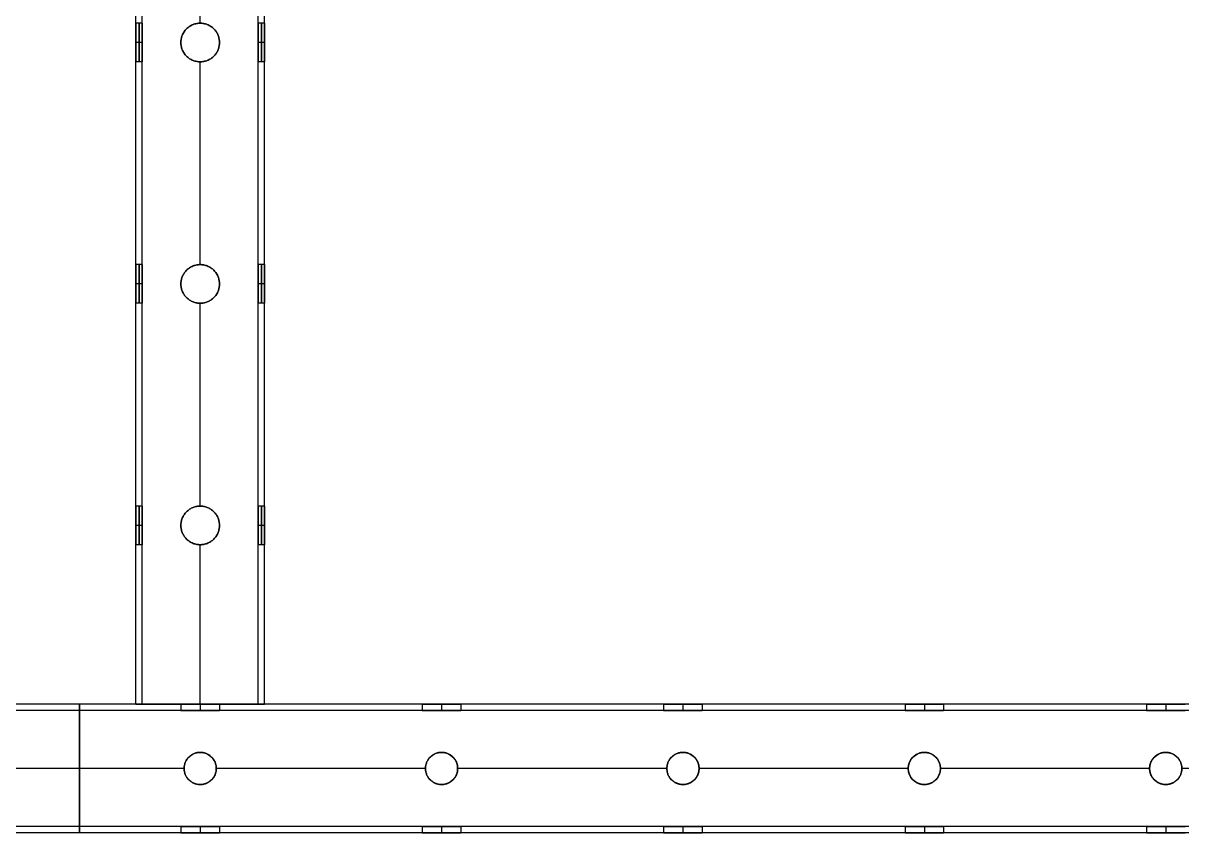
# Model space of a CAD drawing. Header units: millimetres. Extents: x 1279 to 9834, y -699 to 998.
# Drawn here: x 6996 to 7356, y -605.7 to -354.2 of the extents above; entities that cross this region are included whole.
import ezdxf

# ---------------------------------------------------------------- set-up
doc = ezdxf.new("R2010")
doc.units = ezdxf.units.MM
doc.header["$MEASUREMENT"] = 0
doc.layers.add('staal', color=7, linetype='Continuous', true_color=0x4c4c4c)

msp = doc.modelspace()

# ---------------------------------------------------------------- linework, layer by layer
at = {"layer": 'staal'}
for p, q in [((7032.99, -354.2, 796.69), (7030.99, -354.2, 796.69)), ((7050.99, -354.2, 778.69), (7050.99, -354.2, 776.69)), ((7050.99, -354.2, 816.69), (7050.99, -354.2, 814.69)), ((7070.99, -354.2, 796.69), (7068.99, -354.2, 796.69)), ((7032.99, -360.2, 802.69), (7030.99, -360.2, 802.69)), ((7032.99, -360.2, 790.69), (7030.99, -360.2, 790.69)), ((7044.99, -360.2, 778.69), (7044.99, -360.2, 776.69)), ((7044.99, -360.2, 816.69), (7044.99, -360.2, 814.69)), ((7056.99, -360.2, 778.69), (7056.99, -360.2, 776.69)), ((7056.99, -360.2, 816.69), (7056.99, -360.2, 814.69)), ((7070.99, -360.2, 802.69), (7068.99, -360.2, 802.69)), ((7070.99, -360.2, 790.69), (7068.99, -360.2, 790.69)), ((7032.99, -366.2, 796.69), (7030.99, -366.2, 796.69)), ((7050.99, -366.2, 778.69), (7050.99, -366.2, 776.69)), ((7050.99, -366.2, 816.69), (7050.99, -366.2, 814.69)), ((7070.99, -366.2, 796.69), (7068.99, -366.2, 796.69)), ((7032.99, -429.2, 796.69), (7030.99, -429.2, 796.69)), ((7050.99, -429.2, 778.69), (7050.99, -429.2, 776.69)), ((7050.99, -429.2, 816.69), (7050.99, -429.2, 814.69)), ((7070.99, -429.2, 796.69), (7068.99, -429.2, 796.69)), ((7032.99, -435.2, 802.69), (7030.99, -435.2, 802.69)), ((7032.99, -435.2, 790.69), (7030.99, -435.2, 790.69)), ((7044.99, -435.2, 778.69), (7044.99, -435.2, 776.69)), ((7044.99, -435.2, 816.69), (7044.99, -435.2, 814.69)), ((7056.99, -435.2, 778.69), (7056.99, -435.2, 776.69)), ((7056.99, -435.2, 816.69), (7056.99, -435.2, 814.69)), ((7070.99, -435.2, 802.69), (7068.99, -435.2, 802.69)), ((7070.99, -435.2, 790.69), (7068.99, -435.2, 790.69)), ((7032.99, -441.2, 796.69), (7030.99, -441.2, 796.69)), ((7050.99, -441.2, 778.69), (7050.99, -441.2, 776.69)), ((7050.99, -441.2, 816.69), (7050.99, -441.2, 814.69)), ((7070.99, -441.2, 796.69), (7068.99, -441.2, 796.69)), ((7032.99, -504.2, 796.69), (7030.99, -504.2, 796.69)), ((7050.99, -504.2, 778.69), (7050.99, -504.2, 776.69)), ((7050.99, -504.2, 816.69), (7050.99, -504.2, 814.69)), ((7070.99, -504.2, 796.69), (7068.99, -504.2, 796.69)), ((7032.99, -510.2, 802.69), (7030.99, -510.2, 802.69)), ((7032.99, -510.2, 790.69), (7030.99, -510.2, 790.69)), ((7044.99, -510.2, 778.69), (7044.99, -510.2, 776.69)), ((7044.99, -510.2, 816.69), (7044.99, -510.2, 814.69)), ((7056.99, -510.2, 778.69), (7056.99, -510.2, 776.69)), ((7056.99, -510.2, 816.69), (7056.99, -510.2, 814.69)), ((7070.99, -510.2, 802.69), (7068.99, -510.2, 802.69)), ((7070.99, -510.2, 790.69), (7068.99, -510.2, 790.69)), ((7032.99, -516.2, 796.69), (7030.99, -516.2, 796.69)), ((7050.99, -516.2, 778.69), (7050.99, -516.2, 776.69)), ((7050.99, -516.2, 816.69), (7050.99, -516.2, 814.69)), ((7070.99, -516.2, 796.69), (7068.99, -516.2, 796.69)), ((7032.99, -565.7, 796.69), (7030.99, -565.7, 796.69)), ((7044.99, -565.7, 1905.19), (7044.99, -567.7, 1905.19)), ((7050.99, -565.7, 816.69), (7050.99, -565.7, 814.69)), ((7050.99, -565.7, 778.69), (7050.99, -565.7, 776.69)), ((7050.99, -565.7, 1911.19), (7050.99, -567.7, 1911.19)), ((7050.99, -565.7, 1899.19), (7050.99, -567.7, 1899.19)), ((7056.99, -565.7, 1905.19), (7056.99, -567.7, 1905.19)), ((7070.99, -565.7, 796.69), (7068.99, -565.7, 796.69)), ((7119.99, -565.7, 1905.19), (7119.99, -567.7, 1905.19)), ((7125.99, -565.7, 1911.19), (7125.99, -567.7, 1911.19)), ((7125.99, -565.7, 1899.19), (7125.99, -567.7, 1899.19)), ((7131.99, -565.7, 1905.19), (7131.99, -567.7, 1905.19)), ((7194.99, -565.7, 1905.19), (7194.99, -567.7, 1905.19)), ((7200.99, -565.7, 1911.19), (7200.99, -567.7, 1911.19)), ((7200.99, -565.7, 1899.19), (7200.99, -567.7, 1899.19)), ((7206.99, -565.7, 1905.19), (7206.99, -567.7, 1905.19)), ((7269.99, -565.7, 1905.19), (7269.99, -567.7, 1905.19)), ((7275.99, -565.7, 1911.19), (7275.99, -567.7, 1911.19)), ((7275.99, -565.7, 1899.19), (7275.99, -567.7, 1899.19)), ((7281.99, -565.7, 1905.19), (7281.99, -567.7, 1905.19)), ((7344.99, -565.7, 1905.19), (7344.99, -567.7, 1905.19)), ((7350.99, -565.7, 1911.19), (7350.99, -567.7, 1911.19)), ((7350.99, -565.7, 1899.19), (7350.99, -567.7, 1899.19)), ((7050.99, -580.7, 1885.19), (7050.99, -580.7, 1887.19)), ((7050.99, -580.7, 1923.19), (7050.99, -580.7, 1925.19)), ((7125.99, -580.7, 1885.19), (7125.99, -580.7, 1887.19)), ((7125.99, -580.7, 1923.19), (7125.99, -580.7, 1925.19)), ((7200.99, -580.7, 1885.19), (7200.99, -580.7, 1887.19)), ((7200.99, -580.7, 1923.19), (7200.99, -580.7, 1925.19)), ((7275.99, -580.7, 1885.19), (7275.99, -580.7, 1887.19)), ((7275.99, -580.7, 1923.19), (7275.99, -580.7, 1925.19)), ((7350.99, -580.7, 1885.19), (7350.99, -580.7, 1887.19)), ((7350.99, -580.7, 1923.19), (7350.99, -580.7, 1925.19)), ((7045.99, -585.7, 1923.19), (7045.99, -585.7, 1925.19)), ((7045.99, -585.7, 1885.19), (7045.99, -585.7, 1887.19)), ((7055.99, -585.7, 1923.19), (7055.99, -585.7, 1925.19)), ((7055.99, -585.7, 1885.19), (7055.99, -585.7, 1887.19)), ((7120.99, -585.7, 1923.19), (7120.99, -585.7, 1925.19)), ((7120.99, -585.7, 1885.19), (7120.99, -585.7, 1887.19)), ((7130.99, -585.7, 1923.19), (7130.99, -585.7, 1925.19)), ((7130.99, -585.7, 1885.19), (7130.99, -585.7, 1887.19)), ((7195.99, -585.7, 1923.19), (7195.99, -585.7, 1925.19)), ((7195.99, -585.7, 1885.19), (7195.99, -585.7, 1887.19)), ((7205.99, -585.7, 1923.19), (7205.99, -585.7, 1925.19)), ((7205.99, -585.7, 1885.19), (7205.99, -585.7, 1887.19)), ((7270.99, -585.7, 1923.19), (7270.99, -585.7, 1925.19)), ((7270.99, -585.7, 1885.19), (7270.99, -585.7, 1887.19)), ((7280.99, -585.7, 1923.19), (7280.99, -585.7, 1925.19)), ((7280.99, -585.7, 1885.19), (7280.99, -585.7, 1887.19)), ((7345.99, -585.7, 1923.19), (7345.99, -585.7, 1925.19)), ((7345.99, -585.7, 1885.19), (7345.99, -585.7, 1887.19)), ((7355.99, -585.7, 1923.19), (7355.99, -585.7, 1925.19)), ((7355.99, -585.7, 1885.19), (7355.99, -585.7, 1887.19)), ((7050.99, -590.7, 1923.19), (7050.99, -590.7, 1925.19)), ((7050.99, -590.7, 1885.19), (7050.99, -590.7, 1887.19)), ((7125.99, -590.7, 1923.19), (7125.99, -590.7, 1925.19)), ((7125.99, -590.7, 1885.19), (7125.99, -590.7, 1887.19)), ((7200.99, -590.7, 1923.19), (7200.99, -590.7, 1925.19)), ((7200.99, -590.7, 1885.19), (7200.99, -590.7, 1887.19)), ((7275.99, -590.7, 1923.19), (7275.99, -590.7, 1925.19)), ((7275.99, -590.7, 1885.19), (7275.99, -590.7, 1887.19)), ((7350.99, -590.7, 1923.19), (7350.99, -590.7, 1925.19)), ((7350.99, -590.7, 1885.19), (7350.99, -590.7, 1887.19)), ((7044.99, -603.7, 1905.19), (7044.99, -605.7, 1905.19)), ((7050.99, -603.7, 1911.19), (7050.99, -605.7, 1911.19)), ((7050.99, -603.7, 1899.19), (7050.99, -605.7, 1899.19)), ((7056.99, -603.7, 1905.19), (7056.99, -605.7, 1905.19)), ((7119.99, -603.7, 1905.19), (7119.99, -605.7, 1905.19)), ((7125.99, -603.7, 1911.19), (7125.99, -605.7, 1911.19)), ((7125.99, -603.7, 1899.19), (7125.99, -605.7, 1899.19)), ((7131.99, -603.7, 1905.19), (7131.99, -605.7, 1905.19)), ((7194.99, -603.7, 1905.19), (7194.99, -605.7, 1905.19)), ((7200.99, -603.7, 1911.19), (7200.99, -605.7, 1911.19)), ((7200.99, -603.7, 1899.19), (7200.99, -605.7, 1899.19)), ((7206.99, -603.7, 1905.19), (7206.99, -605.7, 1905.19)), ((7269.99, -603.7, 1905.19), (7269.99, -605.7, 1905.19)), ((7275.99, -603.7, 1911.19), (7275.99, -605.7, 1911.19)), ((7275.99, -603.7, 1899.19), (7275.99, -605.7, 1899.19)), ((7281.99, -603.7, 1905.19), (7281.99, -605.7, 1905.19)), ((7344.99, -603.7, 1905.19), (7344.99, -605.7, 1905.19)), ((7350.99, -603.7, 1911.19), (7350.99, -605.7, 1911.19)), ((7350.99, -603.7, 1899.19), (7350.99, -605.7, 1899.19))]:
    msp.add_line(p, q, dxfattribs=at)
for points in [[(6355.49, 710.3), (7671.49, 710.3), (7671.49, -605.7), (6355.49, -605.7)], [(6395.49, 670.3), (7631.49, 670.3), (7631.49, -565.7), (6395.49, -565.7)]]:
    msp.add_lwpolyline(points, close=True, dxfattribs=at)
for centre in [(7050.99, -585.7, 1885.19), (7050.99, -585.7, 1924.19), (7050.99, -585.7, 1886.19), (7125.99, -585.7, 1885.19), (7125.99, -585.7, 1924.19), (7125.99, -585.7, 1886.19), (7200.99, -585.7, 1885.19), (7200.99, -585.7, 1924.19), (7200.99, -585.7, 1886.19), (7275.99, -585.7, 1885.19), (7275.99, -585.7, 1924.19), (7275.99, -585.7, 1886.19), (7350.99, -585.7, 1885.19), (7350.99, -585.7, 1924.19), (7350.99, -585.7, 1886.19)]:
    msp.add_circle(centre, 5, dxfattribs=at)
for points in [[(7030.99, -565.7, 776.69), (7030.99, -247.95, 776.69), (7030.99, 69.8, 776.69)], [(7030.99, -565.7, 816.69), (7030.99, -247.95, 816.69), (7030.99, 69.8, 816.69)], [(7032.99, -565.7, 778.69), (7032.99, -247.95, 778.69), (7032.99, 69.8, 778.69)], [(7032.99, -565.7, 814.69), (7032.99, -247.95, 814.69), (7032.99, 69.8, 814.69)], [(7068.99, -565.7, 778.69), (7068.99, -247.95, 778.69), (7068.99, 69.8, 778.69)], [(7068.99, -565.7, 814.69), (7068.99, -247.95, 814.69), (7068.99, 69.8, 814.69)], [(7070.99, -565.7, 776.69), (7070.99, -247.95, 776.69), (7070.99, 69.8, 776.69)], [(7070.99, -565.7, 816.69), (7070.99, -247.95, 816.69), (7070.99, 69.8, 816.69)], [(7050.99, -354.2, 776.69), (7050.99, -322.7, 776.69), (7050.99, -291.2, 776.69)], [(7050.99, -354.2, 778.69), (7050.99, -322.7, 778.69), (7050.99, -291.2, 778.69)], [(7030.99, -429.2, 796.69), (7030.99, -397.7, 796.69), (7030.99, -366.2, 796.69)], [(7032.99, -429.2, 796.69), (7032.99, -397.7, 796.69), (7032.99, -366.2, 796.69)], [(7050.99, -429.2, 776.69), (7050.99, -397.7, 776.69), (7050.99, -366.2, 776.69)], [(7050.99, -429.2, 816.69), (7050.99, -397.7, 816.69), (7050.99, -366.2, 816.69)], [(7050.99, -429.2, 778.69), (7050.99, -397.7, 778.69), (7050.99, -366.2, 778.69)], [(7050.99, -429.2, 814.69), (7050.99, -397.7, 814.69), (7050.99, -366.2, 814.69)], [(7068.99, -429.2, 796.69), (7068.99, -397.7, 796.69), (7068.99, -366.2, 796.69)], [(7070.99, -429.2, 796.69), (7070.99, -397.7, 796.69), (7070.99, -366.2, 796.69)], [(7030.99, -504.2, 796.69), (7030.99, -472.7, 796.69), (7030.99, -441.2, 796.69)], [(7032.99, -504.2, 796.69), (7032.99, -472.7, 796.69), (7032.99, -441.2, 796.69)], [(7050.99, -504.2, 776.69), (7050.99, -472.7, 776.69), (7050.99, -441.2, 776.69)], [(7050.99, -504.2, 816.69), (7050.99, -472.7, 816.69), (7050.99, -441.2, 816.69)], [(7050.99, -504.2, 778.69), (7050.99, -472.7, 778.69), (7050.99, -441.2, 778.69)], [(7050.99, -504.2, 814.69), (7050.99, -472.7, 814.69), (7050.99, -441.2, 814.69)], [(7068.99, -504.2, 796.69), (7068.99, -472.7, 796.69), (7068.99, -441.2, 796.69)], [(7070.99, -504.2, 796.69), (7070.99, -472.7, 796.69), (7070.99, -441.2, 796.69)], [(7030.99, -565.7, 796.69), (7030.99, -540.95, 796.69), (7030.99, -516.2, 796.69)], [(7032.99, -565.7, 796.69), (7032.99, -540.95, 796.69), (7032.99, -516.2, 796.69)], [(7050.99, -565.7, 776.69), (7050.99, -540.95, 776.69), (7050.99, -516.2, 776.69)], [(7050.99, -565.7, 816.69), (7050.99, -540.95, 816.69), (7050.99, -516.2, 816.69)], [(7050.99, -565.7, 778.69), (7050.99, -540.95, 778.69), (7050.99, -516.2, 778.69)], [(7050.99, -565.7, 814.69), (7050.99, -540.95, 814.69), (7050.99, -516.2, 814.69)], [(7068.99, -565.7, 796.69), (7068.99, -540.95, 796.69), (7068.99, -516.2, 796.69)], [(7070.99, -565.7, 796.69), (7070.99, -540.95, 796.69), (7070.99, -516.2, 796.69)], [(7633.49, -567.7, 1923.19), (7013.49, -567.7, 1923.19), (6393.49, -567.7, 1923.19)], [(7633.49, -567.7, 1887.19), (7013.49, -567.7, 1887.19), (6393.49, -567.7, 1887.19)], [(7631.49, -565.7, 1885.19), (7013.49, -565.7, 1885.19), (6395.49, -565.7, 1885.19)], [(7631.49, -565.7, 1925.19), (7013.49, -565.7, 1925.19), (6395.49, -565.7, 1925.19)], [(7044.99, -565.7, 1905.19), (7013.49, -565.7, 1905.19), (6981.99, -565.7, 1905.19)], [(7044.99, -567.7, 1905.19), (7013.49, -567.7, 1905.19), (6981.99, -567.7, 1905.19)], [(7013.49, -565.7, 1885.19), (7013.49, -565.7, 1905.19), (7013.49, -565.7, 1925.19)], [(7013.49, -565.7, 1925.19), (7013.49, -585.7, 1925.19), (7013.49, -605.7, 1925.19)], [(7013.49, -605.7, 1885.19), (7013.49, -585.7, 1885.19), (7013.49, -565.7, 1885.19)], [(7013.49, -603.7, 1923.19), (7013.49, -585.7, 1923.19), (7013.49, -567.7, 1923.19)], [(7013.49, -567.7, 1923.19), (7013.49, -567.7, 1905.19), (7013.49, -567.7, 1887.19)], [(7013.49, -567.7, 1887.19), (7013.49, -585.7, 1887.19), (7013.49, -603.7, 1887.19)], [(7070.99, -565.7, 776.69), (7050.99, -565.7, 776.69), (7030.99, -565.7, 776.69)], [(7030.99, -565.7, 776.69), (7030.99, -565.7, 796.69), (7030.99, -565.7, 816.69)], [(7030.99, -565.7, 816.69), (7050.99, -565.7, 816.69), (7070.99, -565.7, 816.69)], [(7032.99, -565.7, 814.69), (7032.99, -565.7, 796.69), (7032.99, -565.7, 778.69)], [(7032.99, -565.7, 778.69), (7050.99, -565.7, 778.69), (7068.99, -565.7, 778.69)], [(7068.99, -565.7, 814.69), (7050.99, -565.7, 814.69), (7032.99, -565.7, 814.69)], [(7119.99, -565.7, 1905.19), (7088.49, -565.7, 1905.19), (7056.99, -565.7, 1905.19)], [(7119.99, -567.7, 1905.19), (7088.49, -567.7, 1905.19), (7056.99, -567.7, 1905.19)], [(7068.99, -565.7, 778.69), (7068.99, -565.7, 796.69), (7068.99, -565.7, 814.69)], [(7070.99, -565.7, 816.69), (7070.99, -565.7, 796.69), (7070.99, -565.7, 776.69)], [(7194.99, -565.7, 1905.19), (7163.49, -565.7, 1905.19), (7131.99, -565.7, 1905.19)], [(7194.99, -567.7, 1905.19), (7163.49, -567.7, 1905.19), (7131.99, -567.7, 1905.19)], [(7269.99, -565.7, 1905.19), (7238.49, -565.7, 1905.19), (7206.99, -565.7, 1905.19)], [(7269.99, -567.7, 1905.19), (7238.49, -567.7, 1905.19), (7206.99, -567.7, 1905.19)], [(7344.99, -565.7, 1905.19), (7313.49, -565.7, 1905.19), (7281.99, -565.7, 1905.19)], [(7344.99, -567.7, 1905.19), (7313.49, -567.7, 1905.19), (7281.99, -567.7, 1905.19)], [(7045.99, -585.7, 1925.19), (7013.49, -585.7, 1925.19), (6980.99, -585.7, 1925.19)], [(7045.99, -585.7, 1923.19), (7013.49, -585.7, 1923.19), (6980.99, -585.7, 1923.19)], [(7045.99, -585.7, 1887.19), (7013.49, -585.7, 1887.19), (6980.99, -585.7, 1887.19)], [(7045.99, -585.7, 1885.19), (7013.49, -585.7, 1885.19), (6980.99, -585.7, 1885.19)], [(7120.99, -585.7, 1925.19), (7088.49, -585.7, 1925.19), (7055.99, -585.7, 1925.19)], [(7120.99, -585.7, 1923.19), (7088.49, -585.7, 1923.19), (7055.99, -585.7, 1923.19)], [(7120.99, -585.7, 1887.19), (7088.49, -585.7, 1887.19), (7055.99, -585.7, 1887.19)], [(7120.99, -585.7, 1885.19), (7088.49, -585.7, 1885.19), (7055.99, -585.7, 1885.19)], [(7195.99, -585.7, 1925.19), (7163.49, -585.7, 1925.19), (7130.99, -585.7, 1925.19)], [(7195.99, -585.7, 1923.19), (7163.49, -585.7, 1923.19), (7130.99, -585.7, 1923.19)], [(7195.99, -585.7, 1887.19), (7163.49, -585.7, 1887.19), (7130.99, -585.7, 1887.19)], [(7195.99, -585.7, 1885.19), (7163.49, -585.7, 1885.19), (7130.99, -585.7, 1885.19)], [(7270.99, -585.7, 1925.19), (7238.49, -585.7, 1925.19), (7205.99, -585.7, 1925.19)], [(7270.99, -585.7, 1923.19), (7238.49, -585.7, 1923.19), (7205.99, -585.7, 1923.19)], [(7270.99, -585.7, 1887.19), (7238.49, -585.7, 1887.19), (7205.99, -585.7, 1887.19)], [(7270.99, -585.7, 1885.19), (7238.49, -585.7, 1885.19), (7205.99, -585.7, 1885.19)], [(7345.99, -585.7, 1925.19), (7313.49, -585.7, 1925.19), (7280.99, -585.7, 1925.19)], [(7345.99, -585.7, 1923.19), (7313.49, -585.7, 1923.19), (7280.99, -585.7, 1923.19)], [(7345.99, -585.7, 1887.19), (7313.49, -585.7, 1887.19), (7280.99, -585.7, 1887.19)], [(7345.99, -585.7, 1885.19), (7313.49, -585.7, 1885.19), (7280.99, -585.7, 1885.19)], [(7420.99, -585.7, 1925.19), (7388.49, -585.7, 1925.19), (7355.99, -585.7, 1925.19)], [(7420.99, -585.7, 1923.19), (7388.49, -585.7, 1923.19), (7355.99, -585.7, 1923.19)], [(7420.99, -585.7, 1887.19), (7388.49, -585.7, 1887.19), (7355.99, -585.7, 1887.19)], [(7420.99, -585.7, 1885.19), (7388.49, -585.7, 1885.19), (7355.99, -585.7, 1885.19)], [(7669.49, -603.7, 1923.19), (7013.49, -603.7, 1923.19), (6357.49, -603.7, 1923.19)], [(7669.49, -603.7, 1887.19), (7013.49, -603.7, 1887.19), (6357.49, -603.7, 1887.19)], [(7044.99, -603.7, 1905.19), (7013.49, -603.7, 1905.19), (6981.99, -603.7, 1905.19)], [(7013.49, -603.7, 1887.19), (7013.49, -603.7, 1905.19), (7013.49, -603.7, 1923.19)], [(7119.99, -603.7, 1905.19), (7088.49, -603.7, 1905.19), (7056.99, -603.7, 1905.19)], [(7194.99, -603.7, 1905.19), (7163.49, -603.7, 1905.19), (7131.99, -603.7, 1905.19)], [(7269.99, -603.7, 1905.19), (7238.49, -603.7, 1905.19), (7206.99, -603.7, 1905.19)], [(7344.99, -603.7, 1905.19), (7313.49, -603.7, 1905.19), (7281.99, -603.7, 1905.19)], [(7671.49, -605.7, 1885.19), (7013.49, -605.7, 1885.19), (6355.49, -605.7, 1885.19)], [(7671.49, -605.7, 1925.19), (7013.49, -605.7, 1925.19), (6355.49, -605.7, 1925.19)], [(7044.99, -605.7, 1905.19), (7013.49, -605.7, 1905.19), (6981.99, -605.7, 1905.19)], [(7013.49, -605.7, 1925.19), (7013.49, -605.7, 1905.19), (7013.49, -605.7, 1885.19)], [(7119.99, -605.7, 1905.19), (7088.49, -605.7, 1905.19), (7056.99, -605.7, 1905.19)], [(7194.99, -605.7, 1905.19), (7163.49, -605.7, 1905.19), (7131.99, -605.7, 1905.19)], [(7269.99, -605.7, 1905.19), (7238.49, -605.7, 1905.19), (7206.99, -605.7, 1905.19)], [(7344.99, -605.7, 1905.19), (7313.49, -605.7, 1905.19), (7281.99, -605.7, 1905.19)]]:
    msp.add_open_spline(points, degree=2, dxfattribs=at)
for points, weights, knots in [([(7030.99, -360.2, 802.69), (7030.99, -366.2, 802.69), (7030.99, -366.2, 796.69), (7030.99, -366.2, 790.69), (7030.99, -360.2, 790.69), (7030.99, -354.2, 790.69), (7030.99, -354.2, 796.69), (7030.99, -354.2, 802.69), (7030.99, -360.2, 802.69)], [1, 0.707106781187, 1, 0.707106781187, 1, 0.707106781187, 1, 0.707106781187, 1], [-31.415927, -31.415927, -31.415927, -23.561945, -23.561945, -15.707963, -15.707963, -7.853982, -7.853982, 0, 0, 0]), ([(7031.99, -360.2, 802.69), (7031.99, -354.2, 802.69), (7031.99, -354.2, 796.69), (7031.99, -354.2, 790.69), (7031.99, -360.2, 790.69), (7031.99, -366.2, 790.69), (7031.99, -366.2, 796.69), (7031.99, -366.2, 802.69), (7031.99, -360.2, 802.69)], [1, 0.707106781187, 1, 0.707106781187, 1, 0.707106781187, 1, 0.707106781187, 1], [0, 0, 0, 7.853982, 7.853982, 15.707963, 15.707963, 23.561945, 23.561945, 31.415927, 31.415927, 31.415927]), ([(7032.99, -360.2, 802.69), (7032.99, -354.2, 802.69), (7032.99, -354.2, 796.69), (7032.99, -354.2, 790.69), (7032.99, -360.2, 790.69), (7032.99, -366.2, 790.69), (7032.99, -366.2, 796.69), (7032.99, -366.2, 802.69), (7032.99, -360.2, 802.69)], [0.999999860338, 0.707106851018, 1, 0.707106781187, 1, 0.707106781187, 1, 0.707106851018, 0.999999860338], [0, 0, 0, 7.853981, 7.853981, 15.707963, 15.707963, 23.561946, 23.561946, 31.415927, 31.415927, 31.415927]), ([(7044.99, -360.2, 776.69), (7044.99, -366.2, 776.69), (7050.99, -366.2, 776.69), (7056.99, -366.2, 776.69), (7056.99, -360.2, 776.69), (7056.99, -354.2, 776.69), (7050.99, -354.2, 776.69), (7044.99, -354.2, 776.69), (7044.99, -360.2, 776.69)], [1, 0.707106781187, 1, 0.707106781187, 1, 0.707106781187, 1, 0.707106781187, 1], [-31.415927, -31.415927, -31.415927, -23.561945, -23.561945, -15.707963, -15.707963, -7.853982, -7.853982, 0, 0, 0]), ([(7044.99, -360.2, 816.69), (7044.99, -354.2, 816.69), (7050.99, -354.2, 816.69), (7056.99, -354.2, 816.69), (7056.99, -360.2, 816.69), (7056.99, -366.2, 816.69), (7050.99, -366.2, 816.69), (7044.99, -366.2, 816.69), (7044.99, -360.2, 816.69)], [1, 0.707106781187, 1, 0.707106781187, 1, 0.707106781187, 1, 0.707106781187, 1], [0, 0, 0, 7.853982, 7.853982, 15.707963, 15.707963, 23.561945, 23.561945, 31.415927, 31.415927, 31.415927]), ([(7044.99, -360.2, 778.69), (7044.99, -354.2, 778.69), (7050.99, -354.2, 778.69), (7056.99, -354.2, 778.69), (7056.99, -360.2, 778.69), (7056.99, -366.2, 778.69), (7050.99, -366.2, 778.69), (7044.99, -366.2, 778.69), (7044.99, -360.2, 778.69)], [1, 0.707106781187, 1, 0.707106781187, 1, 0.707106781187, 1, 0.707106781187, 1], [0, 0, 0, 7.853982, 7.853982, 15.707963, 15.707963, 23.561945, 23.561945, 31.415927, 31.415927, 31.415927]), ([(7044.99, -360.2, 814.69), (7044.99, -366.2, 814.69), (7050.99, -366.2, 814.69), (7056.99, -366.2, 814.69), (7056.99, -360.2, 814.69), (7056.99, -354.2, 814.69), (7050.99, -354.2, 814.69), (7044.99, -354.2, 814.69), (7044.99, -360.2, 814.69)], [1, 0.707106781187, 1, 0.707106781187, 1, 0.707106781187, 1, 0.707106781187, 1], [-31.415927, -31.415927, -31.415927, -23.561945, -23.561945, -15.707963, -15.707963, -7.853982, -7.853982, 0, 0, 0]), ([(7044.99, -360.2, 777.69), (7044.99, -354.2, 777.69), (7050.99, -354.2, 777.69), (7056.99, -354.2, 777.69), (7056.99, -360.2, 777.69), (7056.99, -366.2, 777.69), (7050.99, -366.2, 777.69), (7044.99, -366.2, 777.69), (7044.99, -360.2, 777.69)], [1, 0.707106781187, 1, 0.707106781187, 1, 0.707106781187, 1, 0.707106781187, 1], [0, 0, 0, 7.853982, 7.853982, 15.707963, 15.707963, 23.561945, 23.561945, 31.415927, 31.415927, 31.415927]), ([(7044.99, -360.2, 815.69), (7044.99, -354.2, 815.69), (7050.99, -354.2, 815.69), (7056.99, -354.2, 815.69), (7056.99, -360.2, 815.69), (7056.99, -366.2, 815.69), (7050.99, -366.2, 815.69), (7044.99, -366.2, 815.69), (7044.99, -360.2, 815.69)], [1, 0.707106781187, 1, 0.707106781187, 1, 0.707106781187, 1, 0.707106781187, 1], [0, 0, 0, 7.853982, 7.853982, 15.707963, 15.707963, 23.561945, 23.561945, 31.415927, 31.415927, 31.415927]), ([(7068.99, -360.2, 802.69), (7068.99, -366.2, 802.69), (7068.99, -366.2, 796.69), (7068.99, -366.2, 790.69), (7068.99, -360.2, 790.69), (7068.99, -354.2, 790.69), (7068.99, -354.2, 796.69), (7068.99, -354.2, 802.69), (7068.99, -360.2, 802.69)], [1, 0.707106781187, 1, 0.707106781187, 1, 0.707106781187, 1, 0.707106781187, 1], [-31.415927, -31.415927, -31.415927, -23.561945, -23.561945, -15.707963, -15.707963, -7.853982, -7.853982, 0, 0, 0]), ([(7069.99, -360.2, 802.69), (7069.99, -354.2, 802.69), (7069.99, -354.2, 796.69), (7069.99, -354.2, 790.69), (7069.99, -360.2, 790.69), (7069.99, -366.2, 790.69), (7069.99, -366.2, 796.69), (7069.99, -366.2, 802.69), (7069.99, -360.2, 802.69)], [1, 0.707106781187, 1, 0.707106781187, 1, 0.707106781187, 1, 0.707106781187, 1], [0, 0, 0, 7.853982, 7.853982, 15.707963, 15.707963, 23.561945, 23.561945, 31.415927, 31.415927, 31.415927]), ([(7070.99, -360.2, 802.69), (7070.99, -354.2, 802.69), (7070.99, -354.2, 796.69), (7070.99, -354.2, 790.69), (7070.99, -360.2, 790.69), (7070.99, -366.2, 790.69), (7070.99, -366.2, 796.69), (7070.99, -366.2, 802.69), (7070.99, -360.2, 802.69)], [1, 0.707106781187, 1, 0.707106781187, 1, 0.707106781187, 1, 0.707106781187, 1], [0, 0, 0, 7.853982, 7.853982, 15.707963, 15.707963, 23.561945, 23.561945, 31.415927, 31.415927, 31.415927]), ([(7030.99, -435.2, 802.69), (7030.99, -441.2, 802.69), (7030.99, -441.2, 796.69), (7030.99, -441.2, 790.69), (7030.99, -435.2, 790.69), (7030.99, -429.2, 790.69), (7030.99, -429.2, 796.69), (7030.99, -429.2, 802.69), (7030.99, -435.2, 802.69)], [1, 0.707106781187, 1, 0.707106781187, 1, 0.707106781187, 1, 0.707106781187, 1], [-31.415927, -31.415927, -31.415927, -23.561945, -23.561945, -15.707963, -15.707963, -7.853982, -7.853982, 0, 0, 0]), ([(7031.99, -435.2, 802.69), (7031.99, -429.2, 802.69), (7031.99, -429.2, 796.69), (7031.99, -429.2, 790.69), (7031.99, -435.2, 790.69), (7031.99, -441.2, 790.69), (7031.99, -441.2, 796.69), (7031.99, -441.2, 802.69), (7031.99, -435.2, 802.69)], [1, 0.707106781187, 1, 0.707106781187, 1, 0.707106781187, 1, 0.707106781187, 1], [0, 0, 0, 7.853982, 7.853982, 15.707963, 15.707963, 23.561945, 23.561945, 31.415927, 31.415927, 31.415927]), ([(7032.99, -435.2, 802.69), (7032.99, -429.2, 802.69), (7032.99, -429.2, 796.69), (7032.99, -429.2, 790.69), (7032.99, -435.2, 790.69), (7032.99, -441.2, 790.69), (7032.99, -441.2, 796.69), (7032.99, -441.2, 802.69), (7032.99, -435.2, 802.69)], [1, 0.707106781187, 1, 0.707106781187, 1, 0.707106781187, 1, 0.707106781187, 1], [0, 0, 0, 7.853982, 7.853982, 15.707963, 15.707963, 23.561945, 23.561945, 31.415927, 31.415927, 31.415927]), ([(7044.99, -435.2, 776.69), (7044.99, -441.2, 776.69), (7050.99, -441.2, 776.69), (7056.99, -441.2, 776.69), (7056.99, -435.2, 776.69), (7056.99, -429.2, 776.69), (7050.99, -429.2, 776.69), (7044.99, -429.2, 776.69), (7044.99, -435.2, 776.69)], [1, 0.707106781187, 1, 0.707106781187, 1, 0.707106781187, 1, 0.707106781187, 1], [-31.415927, -31.415927, -31.415927, -23.561945, -23.561945, -15.707963, -15.707963, -7.853982, -7.853982, 0, 0, 0]), ([(7044.99, -435.2, 816.69), (7044.99, -429.2, 816.69), (7050.99, -429.2, 816.69), (7056.99, -429.2, 816.69), (7056.99, -435.2, 816.69), (7056.99, -441.2, 816.69), (7050.99, -441.2, 816.69), (7044.99, -441.2, 816.69), (7044.99, -435.2, 816.69)], [1, 0.707106781187, 1, 0.707106781187, 1, 0.707106781187, 1, 0.707106781187, 1], [0, 0, 0, 7.853982, 7.853982, 15.707963, 15.707963, 23.561945, 23.561945, 31.415927, 31.415927, 31.415927]), ([(7044.99, -435.2, 778.69), (7044.99, -429.2, 778.69), (7050.99, -429.2, 778.69), (7056.99, -429.2, 778.69), (7056.99, -435.2, 778.69), (7056.99, -441.2, 778.69), (7050.99, -441.2, 778.69), (7044.99, -441.2, 778.69), (7044.99, -435.2, 778.69)], [1, 0.707106781187, 1, 0.707106781187, 1, 0.707106781187, 1, 0.707106781187, 1], [0, 0, 0, 7.853982, 7.853982, 15.707963, 15.707963, 23.561945, 23.561945, 31.415927, 31.415927, 31.415927]), ([(7044.99, -435.2, 814.69), (7044.99, -441.2, 814.69), (7050.99, -441.2, 814.69), (7056.99, -441.2, 814.69), (7056.99, -435.2, 814.69), (7056.99, -429.2, 814.69), (7050.99, -429.2, 814.69), (7044.99, -429.2, 814.69), (7044.99, -435.2, 814.69)], [1, 0.707106781187, 1, 0.707106781187, 1, 0.707106781187, 1, 0.707106781187, 1], [-31.415927, -31.415927, -31.415927, -23.561945, -23.561945, -15.707963, -15.707963, -7.853982, -7.853982, 0, 0, 0]), ([(7044.99, -435.2, 777.69), (7044.99, -429.2, 777.69), (7050.99, -429.2, 777.69), (7056.99, -429.2, 777.69), (7056.99, -435.2, 777.69), (7056.99, -441.2, 777.69), (7050.99, -441.2, 777.69), (7044.99, -441.2, 777.69), (7044.99, -435.2, 777.69)], [1, 0.707106781187, 1, 0.707106781187, 1, 0.707106781187, 1, 0.707106781187, 1], [0, 0, 0, 7.853982, 7.853982, 15.707963, 15.707963, 23.561945, 23.561945, 31.415927, 31.415927, 31.415927]), ([(7044.99, -435.2, 815.69), (7044.99, -429.2, 815.69), (7050.99, -429.2, 815.69), (7056.99, -429.2, 815.69), (7056.99, -435.2, 815.69), (7056.99, -441.2, 815.69), (7050.99, -441.2, 815.69), (7044.99, -441.2, 815.69), (7044.99, -435.2, 815.69)], [1, 0.707106781187, 1, 0.707106781187, 1, 0.707106781187, 1, 0.707106781187, 1], [0, 0, 0, 7.853982, 7.853982, 15.707963, 15.707963, 23.561945, 23.561945, 31.415927, 31.415927, 31.415927]), ([(7068.99, -435.2, 802.69), (7068.99, -441.2, 802.69), (7068.99, -441.2, 796.69), (7068.99, -441.2, 790.69), (7068.99, -435.2, 790.69), (7068.99, -429.2, 790.69), (7068.99, -429.2, 796.69), (7068.99, -429.2, 802.69), (7068.99, -435.2, 802.69)], [1, 0.707106781187, 1, 0.707106781187, 1, 0.707106781187, 1, 0.707106781187, 1], [-31.415927, -31.415927, -31.415927, -23.561945, -23.561945, -15.707963, -15.707963, -7.853982, -7.853982, 0, 0, 0]), ([(7069.99, -435.2, 802.69), (7069.99, -429.2, 802.69), (7069.99, -429.2, 796.69), (7069.99, -429.2, 790.69), (7069.99, -435.2, 790.69), (7069.99, -441.2, 790.69), (7069.99, -441.2, 796.69), (7069.99, -441.2, 802.69), (7069.99, -435.2, 802.69)], [1, 0.707106781187, 1, 0.707106781187, 1, 0.707106781187, 1, 0.707106781187, 1], [0, 0, 0, 7.853982, 7.853982, 15.707963, 15.707963, 23.561945, 23.561945, 31.415927, 31.415927, 31.415927]), ([(7070.99, -435.2, 802.69), (7070.99, -429.2, 802.69), (7070.99, -429.2, 796.69), (7070.99, -429.2, 790.69), (7070.99, -435.2, 790.69), (7070.99, -441.2, 790.69), (7070.99, -441.2, 796.69), (7070.99, -441.2, 802.69), (7070.99, -435.2, 802.69)], [1, 0.707106781187, 1, 0.707106781187, 1, 0.707106781187, 1, 0.707106781187, 1], [0, 0, 0, 7.853982, 7.853982, 15.707963, 15.707963, 23.561945, 23.561945, 31.415927, 31.415927, 31.415927]), ([(7030.99, -510.2, 802.69), (7030.99, -516.2, 802.69), (7030.99, -516.2, 796.69), (7030.99, -516.2, 790.69), (7030.99, -510.2, 790.69), (7030.99, -504.2, 790.69), (7030.99, -504.2, 796.69), (7030.99, -504.2, 802.69), (7030.99, -510.2, 802.69)], [1, 0.707106781187, 1, 0.707106781187, 1, 0.707106781187, 1, 0.707106781187, 1], [-31.415927, -31.415927, -31.415927, -23.561945, -23.561945, -15.707963, -15.707963, -7.853982, -7.853982, 0, 0, 0]), ([(7031.99, -510.2, 802.69), (7031.99, -504.2, 802.69), (7031.99, -504.2, 796.69), (7031.99, -504.2, 790.69), (7031.99, -510.2, 790.69), (7031.99, -516.2, 790.69), (7031.99, -516.2, 796.69), (7031.99, -516.2, 802.69), (7031.99, -510.2, 802.69)], [1, 0.707106781187, 1, 0.707106781187, 1, 0.707106781187, 1, 0.707106781187, 1], [0, 0, 0, 7.853982, 7.853982, 15.707963, 15.707963, 23.561945, 23.561945, 31.415927, 31.415927, 31.415927]), ([(7032.99, -510.2, 802.69), (7032.99, -504.2, 802.69), (7032.99, -504.2, 796.69), (7032.99, -504.2, 790.69), (7032.99, -510.2, 790.69), (7032.99, -516.2, 790.69), (7032.99, -516.2, 796.69), (7032.99, -516.2, 802.69), (7032.99, -510.2, 802.69)], [0.999999860338, 0.707106851018, 1, 0.707106781187, 1, 0.707106781187, 1, 0.707106851018, 0.999999860338], [0, 0, 0, 7.853981, 7.853981, 15.707963, 15.707963, 23.561946, 23.561946, 31.415927, 31.415927, 31.415927]), ([(7044.99, -510.2, 776.69), (7044.99, -516.2, 776.69), (7050.99, -516.2, 776.69), (7056.99, -516.2, 776.69), (7056.99, -510.2, 776.69), (7056.99, -504.2, 776.69), (7050.99, -504.2, 776.69), (7044.99, -504.2, 776.69), (7044.99, -510.2, 776.69)], [1, 0.707106781187, 1, 0.707106781187, 1, 0.707106781187, 1, 0.707106781187, 1], [-31.415927, -31.415927, -31.415927, -23.561945, -23.561945, -15.707963, -15.707963, -7.853982, -7.853982, 0, 0, 0]), ([(7044.99, -510.2, 816.69), (7044.99, -504.2, 816.69), (7050.99, -504.2, 816.69), (7056.99, -504.2, 816.69), (7056.99, -510.2, 816.69), (7056.99, -516.2, 816.69), (7050.99, -516.2, 816.69), (7044.99, -516.2, 816.69), (7044.99, -510.2, 816.69)], [1, 0.707106781187, 1, 0.707106781187, 1, 0.707106781187, 1, 0.707106781187, 1], [0, 0, 0, 7.853982, 7.853982, 15.707963, 15.707963, 23.561945, 23.561945, 31.415927, 31.415927, 31.415927]), ([(7044.99, -510.2, 778.69), (7044.99, -504.2, 778.69), (7050.99, -504.2, 778.69), (7056.99, -504.2, 778.69), (7056.99, -510.2, 778.69), (7056.99, -516.2, 778.69), (7050.99, -516.2, 778.69), (7044.99, -516.2, 778.69), (7044.99, -510.2, 778.69)], [1, 0.707106781187, 1, 0.707106781187, 1, 0.707106781187, 1, 0.707106781187, 1], [0, 0, 0, 7.853982, 7.853982, 15.707963, 15.707963, 23.561945, 23.561945, 31.415927, 31.415927, 31.415927]), ([(7044.99, -510.2, 814.69), (7044.99, -516.2, 814.69), (7050.99, -516.2, 814.69), (7056.99, -516.2, 814.69), (7056.99, -510.2, 814.69), (7056.99, -504.2, 814.69), (7050.99, -504.2, 814.69), (7044.99, -504.2, 814.69), (7044.99, -510.2, 814.69)], [1, 0.707106781187, 1, 0.707106781187, 1, 0.707106781187, 1, 0.707106781187, 1], [-31.415927, -31.415927, -31.415927, -23.561945, -23.561945, -15.707963, -15.707963, -7.853982, -7.853982, 0, 0, 0]), ([(7044.99, -510.2, 777.69), (7044.99, -504.2, 777.69), (7050.99, -504.2, 777.69), (7056.99, -504.2, 777.69), (7056.99, -510.2, 777.69), (7056.99, -516.2, 777.69), (7050.99, -516.2, 777.69), (7044.99, -516.2, 777.69), (7044.99, -510.2, 777.69)], [1, 0.707106781187, 1, 0.707106781187, 1, 0.707106781187, 1, 0.707106781187, 1], [0, 0, 0, 7.853982, 7.853982, 15.707963, 15.707963, 23.561945, 23.561945, 31.415927, 31.415927, 31.415927]), ([(7044.99, -510.2, 815.69), (7044.99, -504.2, 815.69), (7050.99, -504.2, 815.69), (7056.99, -504.2, 815.69), (7056.99, -510.2, 815.69), (7056.99, -516.2, 815.69), (7050.99, -516.2, 815.69), (7044.99, -516.2, 815.69), (7044.99, -510.2, 815.69)], [1, 0.707106781187, 1, 0.707106781187, 1, 0.707106781187, 1, 0.707106781187, 1], [0, 0, 0, 7.853982, 7.853982, 15.707963, 15.707963, 23.561945, 23.561945, 31.415927, 31.415927, 31.415927]), ([(7068.99, -510.2, 802.69), (7068.99, -516.2, 802.69), (7068.99, -516.2, 796.69), (7068.99, -516.2, 790.69), (7068.99, -510.2, 790.69), (7068.99, -504.2, 790.69), (7068.99, -504.2, 796.69), (7068.99, -504.2, 802.69), (7068.99, -510.2, 802.69)], [1, 0.707106781187, 1, 0.707106781187, 1, 0.707106781187, 1, 0.707106781187, 1], [-31.415927, -31.415927, -31.415927, -23.561945, -23.561945, -15.707963, -15.707963, -7.853982, -7.853982, 0, 0, 0]), ([(7069.99, -510.2, 802.69), (7069.99, -504.2, 802.69), (7069.99, -504.2, 796.69), (7069.99, -504.2, 790.69), (7069.99, -510.2, 790.69), (7069.99, -516.2, 790.69), (7069.99, -516.2, 796.69), (7069.99, -516.2, 802.69), (7069.99, -510.2, 802.69)], [1, 0.707106781187, 1, 0.707106781187, 1, 0.707106781187, 1, 0.707106781187, 1], [0, 0, 0, 7.853982, 7.853982, 15.707963, 15.707963, 23.561945, 23.561945, 31.415927, 31.415927, 31.415927]), ([(7070.99, -510.2, 802.69), (7070.99, -504.2, 802.69), (7070.99, -504.2, 796.69), (7070.99, -504.2, 790.69), (7070.99, -510.2, 790.69), (7070.99, -516.2, 790.69), (7070.99, -516.2, 796.69), (7070.99, -516.2, 802.69), (7070.99, -510.2, 802.69)], [1, 0.707106781187, 1, 0.707106781187, 1, 0.707106781187, 1, 0.707106781187, 1], [0, 0, 0, 7.853982, 7.853982, 15.707963, 15.707963, 23.561945, 23.561945, 31.415927, 31.415927, 31.415927]), ([(7050.99, -565.7, 1911.19), (7056.99, -565.7, 1911.19), (7056.99, -565.7, 1905.19), (7056.99, -565.7, 1899.19), (7050.99, -565.7, 1899.19), (7044.99, -565.7, 1899.19), (7044.99, -565.7, 1905.19), (7044.99, -565.7, 1911.19), (7050.99, -565.7, 1911.19)], [1, 0.707106781187, 1, 0.707106781187, 1, 0.707106781187, 1, 0.707106781187, 1], [0, 0, 0, 7.853982, 7.853982, 15.707963, 15.707963, 23.561945, 23.561945, 31.415927, 31.415927, 31.415927]), ([(7050.99, -567.7, 1911.19), (7044.99, -567.7, 1911.19), (7044.99, -567.7, 1905.19), (7044.99, -567.7, 1899.19), (7050.99, -567.7, 1899.19), (7056.99, -567.7, 1899.19), (7056.99, -567.7, 1905.19), (7056.99, -567.7, 1911.19), (7050.99, -567.7, 1911.19)], [1, 0.707106781187, 1, 0.707106781187, 1, 0.707106781187, 1, 0.707106781187, 1], [-31.415927, -31.415927, -31.415927, -23.561945, -23.561945, -15.707963, -15.707963, -7.853982, -7.853982, 0, 0, 0]), ([(7125.99, -565.7, 1911.19), (7131.99, -565.7, 1911.19), (7131.99, -565.7, 1905.19), (7131.99, -565.7, 1899.19), (7125.99, -565.7, 1899.19), (7119.99, -565.7, 1899.19), (7119.99, -565.7, 1905.19), (7119.99, -565.7, 1911.19), (7125.99, -565.7, 1911.19)], [1, 0.707106781187, 1, 0.707106781187, 1, 0.707106781187, 1, 0.707106781187, 1], [0, 0, 0, 7.853982, 7.853982, 15.707963, 15.707963, 23.561945, 23.561945, 31.415927, 31.415927, 31.415927]), ([(7125.99, -567.7, 1911.19), (7119.99, -567.7, 1911.19), (7119.99, -567.7, 1905.19), (7119.99, -567.7, 1899.19), (7125.99, -567.7, 1899.19), (7131.99, -567.7, 1899.19), (7131.99, -567.7, 1905.19), (7131.99, -567.7, 1911.19), (7125.99, -567.7, 1911.19)], [1, 0.707106781187, 1, 0.707106781187, 1, 0.707106781187, 1, 0.707106781187, 1], [-31.415927, -31.415927, -31.415927, -23.561945, -23.561945, -15.707963, -15.707963, -7.853982, -7.853982, 0, 0, 0]), ([(7200.99, -565.7, 1911.19), (7206.99, -565.7, 1911.19), (7206.99, -565.7, 1905.19), (7206.99, -565.7, 1899.19), (7200.99, -565.7, 1899.19), (7194.99, -565.7, 1899.19), (7194.99, -565.7, 1905.19), (7194.99, -565.7, 1911.19), (7200.99, -565.7, 1911.19)], [1, 0.707106781187, 1, 0.707106781187, 1, 0.707106781187, 1, 0.707106781187, 1], [0, 0, 0, 7.853982, 7.853982, 15.707963, 15.707963, 23.561945, 23.561945, 31.415927, 31.415927, 31.415927]), ([(7200.99, -567.7, 1911.19), (7194.99, -567.7, 1911.19), (7194.99, -567.7, 1905.19), (7194.99, -567.7, 1899.19), (7200.99, -567.7, 1899.19), (7206.99, -567.7, 1899.19), (7206.99, -567.7, 1905.19), (7206.99, -567.7, 1911.19), (7200.99, -567.7, 1911.19)], [1, 0.707106781187, 1, 0.707106781187, 1, 0.707106781187, 1, 0.707106781187, 1], [-31.415927, -31.415927, -31.415927, -23.561945, -23.561945, -15.707963, -15.707963, -7.853982, -7.853982, 0, 0, 0]), ([(7275.99, -565.7, 1911.19), (7281.99, -565.7, 1911.19), (7281.99, -565.7, 1905.19), (7281.99, -565.7, 1899.19), (7275.99, -565.7, 1899.19), (7269.99, -565.7, 1899.19), (7269.99, -565.7, 1905.19), (7269.99, -565.7, 1911.19), (7275.99, -565.7, 1911.19)], [1, 0.707106781187, 1, 0.707106781187, 1, 0.707106781187, 1, 0.707106781187, 1], [0, 0, 0, 7.853982, 7.853982, 15.707963, 15.707963, 23.561945, 23.561945, 31.415927, 31.415927, 31.415927]), ([(7275.99, -567.7, 1911.19), (7269.99, -567.7, 1911.19), (7269.99, -567.7, 1905.19), (7269.99, -567.7, 1899.19), (7275.99, -567.7, 1899.19), (7281.99, -567.7, 1899.19), (7281.99, -567.7, 1905.19), (7281.99, -567.7, 1911.19), (7275.99, -567.7, 1911.19)], [1, 0.707106781187, 1, 0.707106781187, 1, 0.707106781187, 1, 0.707106781187, 1], [-31.415927, -31.415927, -31.415927, -23.561945, -23.561945, -15.707963, -15.707963, -7.853982, -7.853982, 0, 0, 0]), ([(7350.99, -565.7, 1911.19), (7356.99, -565.7, 1911.19), (7356.99, -565.7, 1905.19), (7356.99, -565.7, 1899.19), (7350.99, -565.7, 1899.19), (7344.99, -565.7, 1899.19), (7344.99, -565.7, 1905.19), (7344.99, -565.7, 1911.19), (7350.99, -565.7, 1911.19)], [1, 0.707106781187, 1, 0.707106781187, 1, 0.707106781187, 1, 0.707106781187, 1], [0, 0, 0, 7.853982, 7.853982, 15.707963, 15.707963, 23.561945, 23.561945, 31.415927, 31.415927, 31.415927]), ([(7350.99, -567.7, 1911.19), (7344.99, -567.7, 1911.19), (7344.99, -567.7, 1905.19), (7344.99, -567.7, 1899.19), (7350.99, -567.7, 1899.19), (7356.99, -567.7, 1899.19), (7356.99, -567.7, 1905.19), (7356.99, -567.7, 1911.19), (7350.99, -567.7, 1911.19)], [1, 0.707106781187, 1, 0.707106781187, 1, 0.707106781187, 1, 0.707106781187, 1], [-31.415927, -31.415927, -31.415927, -23.561945, -23.561945, -15.707963, -15.707963, -7.853982, -7.853982, 0, 0, 0]), ([(7050.99, -580.7, 1925.19), (7045.99, -580.7, 1925.19), (7045.99, -585.7, 1925.19), (7045.99, -590.7, 1925.19), (7050.99, -590.7, 1925.19), (7055.99, -590.7, 1925.19), (7055.99, -585.7, 1925.19), (7055.99, -580.7, 1925.19), (7050.99, -580.7, 1925.19)], [1, 0.707106781187, 1, 0.707106781187, 1, 0.707106781187, 1, 0.707106781187, 1], [-31.415927, -31.415927, -31.415927, -23.561945, -23.561945, -15.707963, -15.707963, -7.853982, -7.853982, 0, 0, 0]), ([(7050.99, -580.7, 1923.19), (7055.99, -580.7, 1923.19), (7055.99, -585.7, 1923.19), (7055.99, -590.7, 1923.19), (7050.99, -590.7, 1923.19), (7045.99, -590.7, 1923.19), (7045.99, -585.7, 1923.19), (7045.99, -580.7, 1923.19), (7050.99, -580.7, 1923.19)], [1, 0.707106781187, 1, 0.707106781187, 1, 0.707106781187, 1, 0.707106781187, 1], [0, 0, 0, 7.853982, 7.853982, 15.707963, 15.707963, 23.561945, 23.561945, 31.415927, 31.415927, 31.415927]), ([(7050.99, -580.7, 1887.19), (7045.99, -580.7, 1887.19), (7045.99, -585.7, 1887.19), (7045.99, -590.7, 1887.19), (7050.99, -590.7, 1887.19), (7055.99, -590.7, 1887.19), (7055.99, -585.7, 1887.19), (7055.99, -580.7, 1887.19), (7050.99, -580.7, 1887.19)], [1, 0.707106781187, 1, 0.707106781187, 1, 0.707106781187, 1, 0.707106781187, 1], [-31.415927, -31.415927, -31.415927, -23.561945, -23.561945, -15.707963, -15.707963, -7.853982, -7.853982, 0, 0, 0]), ([(7125.99, -580.7, 1925.19), (7120.99, -580.7, 1925.19), (7120.99, -585.7, 1925.19), (7120.99, -590.7, 1925.19), (7125.99, -590.7, 1925.19), (7130.99, -590.7, 1925.19), (7130.99, -585.7, 1925.19), (7130.99, -580.7, 1925.19), (7125.99, -580.7, 1925.19)], [1, 0.707106781187, 1, 0.707106781187, 1, 0.707106781187, 1, 0.707106781187, 1], [-31.415927, -31.415927, -31.415927, -23.561945, -23.561945, -15.707963, -15.707963, -7.853982, -7.853982, 0, 0, 0]), ([(7125.99, -580.7, 1923.19), (7130.99, -580.7, 1923.19), (7130.99, -585.7, 1923.19), (7130.99, -590.7, 1923.19), (7125.99, -590.7, 1923.19), (7120.99, -590.7, 1923.19), (7120.99, -585.7, 1923.19), (7120.99, -580.7, 1923.19), (7125.99, -580.7, 1923.19)], [1, 0.707106781187, 1, 0.707106781187, 1, 0.707106781187, 1, 0.707106781187, 1], [0, 0, 0, 7.853982, 7.853982, 15.707963, 15.707963, 23.561945, 23.561945, 31.415927, 31.415927, 31.415927]), ([(7125.99, -580.7, 1887.19), (7120.99, -580.7, 1887.19), (7120.99, -585.7, 1887.19), (7120.99, -590.7, 1887.19), (7125.99, -590.7, 1887.19), (7130.99, -590.7, 1887.19), (7130.99, -585.7, 1887.19), (7130.99, -580.7, 1887.19), (7125.99, -580.7, 1887.19)], [1, 0.707106781187, 1, 0.707106781187, 1, 0.707106781187, 1, 0.707106781187, 1], [-31.415927, -31.415927, -31.415927, -23.561945, -23.561945, -15.707963, -15.707963, -7.853982, -7.853982, 0, 0, 0]), ([(7200.99, -580.7, 1925.19), (7195.99, -580.7, 1925.19), (7195.99, -585.7, 1925.19), (7195.99, -590.7, 1925.19), (7200.99, -590.7, 1925.19), (7205.99, -590.7, 1925.19), (7205.99, -585.7, 1925.19), (7205.99, -580.7, 1925.19), (7200.99, -580.7, 1925.19)], [1, 0.707106781187, 1, 0.707106781187, 1, 0.707106781187, 1, 0.707106781187, 1], [-31.415927, -31.415927, -31.415927, -23.561945, -23.561945, -15.707963, -15.707963, -7.853982, -7.853982, 0, 0, 0]), ([(7200.99, -580.7, 1923.19), (7205.99, -580.7, 1923.19), (7205.99, -585.7, 1923.19), (7205.99, -590.7, 1923.19), (7200.99, -590.7, 1923.19), (7195.99, -590.7, 1923.19), (7195.99, -585.7, 1923.19), (7195.99, -580.7, 1923.19), (7200.99, -580.7, 1923.19)], [1, 0.707106781187, 1, 0.707106781187, 1, 0.707106781187, 1, 0.707106781187, 1], [0, 0, 0, 7.853982, 7.853982, 15.707963, 15.707963, 23.561945, 23.561945, 31.415927, 31.415927, 31.415927]), ([(7200.99, -580.7, 1887.19), (7195.99, -580.7, 1887.19), (7195.99, -585.7, 1887.19), (7195.99, -590.7, 1887.19), (7200.99, -590.7, 1887.19), (7205.99, -590.7, 1887.19), (7205.99, -585.7, 1887.19), (7205.99, -580.7, 1887.19), (7200.99, -580.7, 1887.19)], [1, 0.707106781187, 1, 0.707106781187, 1, 0.707106781187, 1, 0.707106781187, 1], [-31.415927, -31.415927, -31.415927, -23.561945, -23.561945, -15.707963, -15.707963, -7.853982, -7.853982, 0, 0, 0]), ([(7275.99, -580.7, 1925.19), (7270.99, -580.7, 1925.19), (7270.99, -585.7, 1925.19), (7270.99, -590.7, 1925.19), (7275.99, -590.7, 1925.19), (7280.99, -590.7, 1925.19), (7280.99, -585.7, 1925.19), (7280.99, -580.7, 1925.19), (7275.99, -580.7, 1925.19)], [1, 0.707106781187, 1, 0.707106781187, 1, 0.707106781187, 1, 0.707106781187, 1], [-31.415927, -31.415927, -31.415927, -23.561945, -23.561945, -15.707963, -15.707963, -7.853982, -7.853982, 0, 0, 0]), ([(7275.99, -580.7, 1923.19), (7280.99, -580.7, 1923.19), (7280.99, -585.7, 1923.19), (7280.99, -590.7, 1923.19), (7275.99, -590.7, 1923.19), (7270.99, -590.7, 1923.19), (7270.99, -585.7, 1923.19), (7270.99, -580.7, 1923.19), (7275.99, -580.7, 1923.19)], [1, 0.707106781187, 1, 0.707106781187, 1, 0.707106781187, 1, 0.707106781187, 1], [0, 0, 0, 7.853982, 7.853982, 15.707963, 15.707963, 23.561945, 23.561945, 31.415927, 31.415927, 31.415927]), ([(7275.99, -580.7, 1887.19), (7270.99, -580.7, 1887.19), (7270.99, -585.7, 1887.19), (7270.99, -590.7, 1887.19), (7275.99, -590.7, 1887.19), (7280.99, -590.7, 1887.19), (7280.99, -585.7, 1887.19), (7280.99, -580.7, 1887.19), (7275.99, -580.7, 1887.19)], [1, 0.707106781187, 1, 0.707106781187, 1, 0.707106781187, 1, 0.707106781187, 1], [-31.415927, -31.415927, -31.415927, -23.561945, -23.561945, -15.707963, -15.707963, -7.853982, -7.853982, 0, 0, 0]), ([(7350.99, -580.7, 1925.19), (7345.99, -580.7, 1925.19), (7345.99, -585.7, 1925.19), (7345.99, -590.7, 1925.19), (7350.99, -590.7, 1925.19), (7355.99, -590.7, 1925.19), (7355.99, -585.7, 1925.19), (7355.99, -580.7, 1925.19), (7350.99, -580.7, 1925.19)], [1, 0.707106781187, 1, 0.707106781187, 1, 0.707106781187, 1, 0.707106781187, 1], [-31.415927, -31.415927, -31.415927, -23.561945, -23.561945, -15.707963, -15.707963, -7.853982, -7.853982, 0, 0, 0]), ([(7350.99, -580.7, 1923.19), (7355.99, -580.7, 1923.19), (7355.99, -585.7, 1923.19), (7355.99, -590.7, 1923.19), (7350.99, -590.7, 1923.19), (7345.99, -590.7, 1923.19), (7345.99, -585.7, 1923.19), (7345.99, -580.7, 1923.19), (7350.99, -580.7, 1923.19)], [1, 0.707106781187, 1, 0.707106781187, 1, 0.707106781187, 1, 0.707106781187, 1], [0, 0, 0, 7.853982, 7.853982, 15.707963, 15.707963, 23.561945, 23.561945, 31.415927, 31.415927, 31.415927]), ([(7350.99, -580.7, 1887.19), (7345.99, -580.7, 1887.19), (7345.99, -585.7, 1887.19), (7345.99, -590.7, 1887.19), (7350.99, -590.7, 1887.19), (7355.99, -590.7, 1887.19), (7355.99, -585.7, 1887.19), (7355.99, -580.7, 1887.19), (7350.99, -580.7, 1887.19)], [1, 0.707106781187, 1, 0.707106781187, 1, 0.707106781187, 1, 0.707106781187, 1], [-31.415927, -31.415927, -31.415927, -23.561945, -23.561945, -15.707963, -15.707963, -7.853982, -7.853982, 0, 0, 0]), ([(7050.99, -603.7, 1911.19), (7056.99, -603.7, 1911.19), (7056.99, -603.7, 1905.19), (7056.99, -603.7, 1899.19), (7050.99, -603.7, 1899.19), (7044.99, -603.7, 1899.19), (7044.99, -603.7, 1905.19), (7044.99, -603.7, 1911.19), (7050.99, -603.7, 1911.19)], [1, 0.707106781187, 1, 0.707106781187, 1, 0.707106781187, 1, 0.707106781187, 1], [0, 0, 0, 7.853982, 7.853982, 15.707963, 15.707963, 23.561945, 23.561945, 31.415927, 31.415927, 31.415927]), ([(7125.99, -603.7, 1911.19), (7131.99, -603.7, 1911.19), (7131.99, -603.7, 1905.19), (7131.99, -603.7, 1899.19), (7125.99, -603.7, 1899.19), (7119.99, -603.7, 1899.19), (7119.99, -603.7, 1905.19), (7119.99, -603.7, 1911.19), (7125.99, -603.7, 1911.19)], [1, 0.707106781187, 1, 0.707106781187, 1, 0.707106781187, 1, 0.707106781187, 1], [0, 0, 0, 7.853982, 7.853982, 15.707963, 15.707963, 23.561945, 23.561945, 31.415927, 31.415927, 31.415927]), ([(7200.99, -603.7, 1911.19), (7206.99, -603.7, 1911.19), (7206.99, -603.7, 1905.19), (7206.99, -603.7, 1899.19), (7200.99, -603.7, 1899.19), (7194.99, -603.7, 1899.19), (7194.99, -603.7, 1905.19), (7194.99, -603.7, 1911.19), (7200.99, -603.7, 1911.19)], [1, 0.707106781187, 1, 0.707106781187, 1, 0.707106781187, 1, 0.707106781187, 1], [0, 0, 0, 7.853982, 7.853982, 15.707963, 15.707963, 23.561945, 23.561945, 31.415927, 31.415927, 31.415927]), ([(7275.99, -603.7, 1911.19), (7281.99, -603.7, 1911.19), (7281.99, -603.7, 1905.19), (7281.99, -603.7, 1899.19), (7275.99, -603.7, 1899.19), (7269.99, -603.7, 1899.19), (7269.99, -603.7, 1905.19), (7269.99, -603.7, 1911.19), (7275.99, -603.7, 1911.19)], [0.999999860338, 0.707106851018, 1, 0.707106781187, 1, 0.707106781187, 1, 0.707106851018, 0.999999860338], [0, 0, 0, 7.853981, 7.853981, 15.707963, 15.707963, 23.561946, 23.561946, 31.415927, 31.415927, 31.415927]), ([(7350.99, -603.7, 1911.19), (7356.99, -603.7, 1911.19), (7356.99, -603.7, 1905.19), (7356.99, -603.7, 1899.19), (7350.99, -603.7, 1899.19), (7344.99, -603.7, 1899.19), (7344.99, -603.7, 1905.19), (7344.99, -603.7, 1911.19), (7350.99, -603.7, 1911.19)], [0.999999860338, 0.707106851018, 1, 0.707106781187, 1, 0.707106781187, 1, 0.707106851018, 0.999999860338], [0, 0, 0, 7.853981, 7.853981, 15.707963, 15.707963, 23.561946, 23.561946, 31.415927, 31.415927, 31.415927]), ([(7050.99, -605.7, 1911.19), (7044.99, -605.7, 1911.19), (7044.99, -605.7, 1905.19), (7044.99, -605.7, 1899.19), (7050.99, -605.7, 1899.19), (7056.99, -605.7, 1899.19), (7056.99, -605.7, 1905.19), (7056.99, -605.7, 1911.19), (7050.99, -605.7, 1911.19)], [1, 0.707106781187, 1, 0.707106781187, 1, 0.707106781187, 1, 0.707106781187, 1], [-31.415927, -31.415927, -31.415927, -23.561945, -23.561945, -15.707963, -15.707963, -7.853982, -7.853982, 0, 0, 0]), ([(7125.99, -605.7, 1911.19), (7119.99, -605.7, 1911.19), (7119.99, -605.7, 1905.19), (7119.99, -605.7, 1899.19), (7125.99, -605.7, 1899.19), (7131.99, -605.7, 1899.19), (7131.99, -605.7, 1905.19), (7131.99, -605.7, 1911.19), (7125.99, -605.7, 1911.19)], [1, 0.707106781187, 1, 0.707106781187, 1, 0.707106781187, 1, 0.707106781187, 1], [-31.415927, -31.415927, -31.415927, -23.561945, -23.561945, -15.707963, -15.707963, -7.853982, -7.853982, 0, 0, 0]), ([(7200.99, -605.7, 1911.19), (7194.99, -605.7, 1911.19), (7194.99, -605.7, 1905.19), (7194.99, -605.7, 1899.19), (7200.99, -605.7, 1899.19), (7206.99, -605.7, 1899.19), (7206.99, -605.7, 1905.19), (7206.99, -605.7, 1911.19), (7200.99, -605.7, 1911.19)], [1, 0.707106781187, 1, 0.707106781187, 1, 0.707106781187, 1, 0.707106781187, 1], [-31.415927, -31.415927, -31.415927, -23.561945, -23.561945, -15.707963, -15.707963, -7.853982, -7.853982, 0, 0, 0]), ([(7275.99, -605.7, 1911.19), (7269.99, -605.7, 1911.19), (7269.99, -605.7, 1905.19), (7269.99, -605.7, 1899.19), (7275.99, -605.7, 1899.19), (7281.99, -605.7, 1899.19), (7281.99, -605.7, 1905.19), (7281.99, -605.7, 1911.19), (7275.99, -605.7, 1911.19)], [1, 0.707106781187, 1, 0.707106781187, 1, 0.707106781187, 1, 0.707106781187, 1], [-31.415927, -31.415927, -31.415927, -23.561945, -23.561945, -15.707963, -15.707963, -7.853982, -7.853982, 0, 0, 0]), ([(7350.99, -605.7, 1911.19), (7344.99, -605.7, 1911.19), (7344.99, -605.7, 1905.19), (7344.99, -605.7, 1899.19), (7350.99, -605.7, 1899.19), (7356.99, -605.7, 1899.19), (7356.99, -605.7, 1905.19), (7356.99, -605.7, 1911.19), (7350.99, -605.7, 1911.19)], [1, 0.707106781187, 1, 0.707106781187, 1, 0.707106781187, 1, 0.707106781187, 1], [-31.415927, -31.415927, -31.415927, -23.561945, -23.561945, -15.707963, -15.707963, -7.853982, -7.853982, 0, 0, 0])]:
    msp.add_rational_spline(points, weights, degree=2, knots=knots, dxfattribs=at)

doc.saveas('drawing.dxf')
